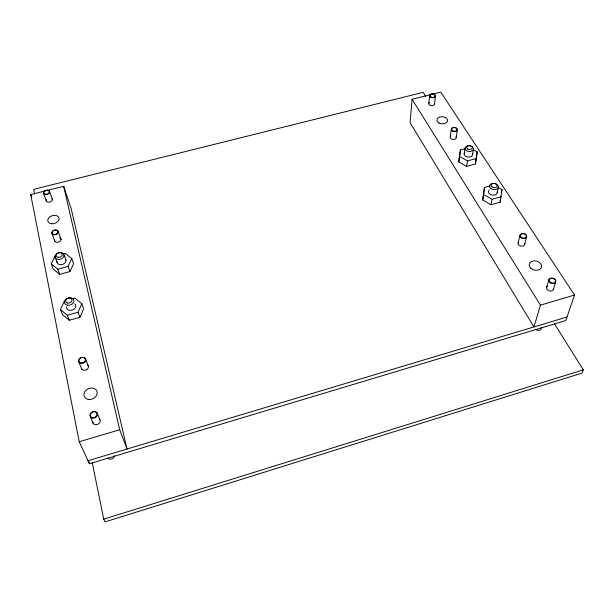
<?xml version="1.0" encoding="UTF-8"?>
<svg xmlns="http://www.w3.org/2000/svg" width="614" height="614" viewBox="0 0 614 614"><rect width="100%" height="100%" fill="white"/><g stroke="black" fill="none" stroke-linecap="round" stroke-linejoin="round"><path stroke-width="0.92" d="M412.094 99.284L410.075 122.631L533.942 326.94L540.45 305.143L412.094 99.284L440.775 92.123L574.543 295.042L565.786 320.546L89.421 463.77L79.229 441.742L30.7 194.569L63.672 186.334L71.201 208.76L127.029 449.026L119.692 429.754L63.672 186.334M489.972 185.965L484.523 187.439L482.704 200.003L491.023 204.7L500.141 202.206L500.402 199.527M500.141 202.206L501.968 189.603L498.622 187.761M428.802 103.183L429.608 95.569M434.428 104.771L435.387 96.198A2.916 1.903 3.3 0 0 431.335 94.103A2.916 1.903 3.3 0 0 430.767 97.365A2.916 1.903 3.3 0 0 435.387 96.198M482.704 200.003L484.523 187.439M464.867 148.742L460.469 149.893L458.719 161.996L466.625 166.348L475.443 164.007L477.201 151.865L473.233 149.724M475.443 164.007L477.201 151.865M450.277 136.784L451.298 129.209M456.24 137.475L457.315 129.899A3.032 2.034 4.9 0 0 453.055 127.643A3.032 2.034 4.9 0 0 452.549 131.135A3.032 2.034 4.9 0 0 457.315 129.899M458.719 161.996L460.469 149.893M464.199 153.653L465.051 148.097M466.625 166.348L467.5 160.86L476.372 158.519M472.588 154.644L473.501 149.095A4.252 2.901 6 0 0 467.484 145.863A4.252 2.901 6 0 0 466.847 150.852A4.252 2.901 6 0 0 473.501 149.095M491.023 204.7L492.098 199.274L501.277 196.764M497.217 192.719L498.361 187.086M501.4 192.335L501.968 189.603M518.109 243.021L519.912 235.622M524.64 244.541L526.674 236.513M546.721 287.022L548.916 279.7M553.421 289.347L555.693 282.033A3.592 2.656 14.4 0 0 551.502 278.157A3.592 2.656 14.4 0 0 549.722 282.425A3.592 2.656 14.4 0 0 555.693 282.033M554.312 323.509L583.3 369.843L581.995 373.105L105.063 521.877L103.743 519.16L92.292 462.802M64.34 301.013L60.456 309.533L62.467 314.568L69.267 320.247L79.92 317.331L83.657 308.788L81.8 303.73L74.954 298.143L73.181 298.627M79.92 317.331L78.032 312.303L81.8 303.73M55.007 256.061L51.215 263.928L53.218 269.086L59.696 274.312L69.95 271.595L73.603 263.698L71.754 258.525L65.222 253.382L63.518 253.828M69.95 271.595L68.054 266.438L71.754 258.525M103.743 519.16L583.3 369.843M88.009 460.73L566.998 317.024M79.229 441.742L119.692 429.754M540.45 305.143L574.543 295.042M60.456 309.533L67.294 315.228L78.032 312.303M51.215 263.928L57.731 269.17L68.054 266.438M459.533 156.509L467.5 160.86M483.717 194.561L492.098 199.274M425.763 96.375L423.184 92.346L33.67 189.342L34.614 194.039M90.312 416.676L93.305 423.737M97.142 412.961L100.044 420.045M78.899 362.076L81.777 369.183M67.294 315.228L69.267 320.247M85.461 358.653L88.539 366.489M57.731 269.17L59.696 274.312M55.06 257.136L57.079 262.477M30.7 194.569L31.721 197.248M51.845 233.243L54.83 241.271M64.017 254.787A4.636 3.346 -17.7 0 1 57.916 259.4A4.636 3.346 -17.7 0 1 56.688 253.728A4.636 3.346 -17.7 0 1 64.017 254.787L65.974 260.136M43.471 193.195L46.403 201.246M58.23 231.601A3.3 2.333 -16.9 0 1 53.871 234.817A3.3 2.333 -16.9 0 1 53.019 230.864A3.3 2.333 -16.9 0 1 58.23 231.601L61.147 239.637M49.634 191.652A3.177 2.164 -15.8 0 1 45.413 194.646A3.177 2.164 -15.8 0 1 44.622 190.985A3.177 2.164 -15.8 0 1 49.634 191.652L52.497 199.719M89.038 461.889L89.421 463.77M541.233 327.5A3.354 2.579 16.1 0 1 539.529 330.209A3.354 2.579 16.1 0 1 535.569 329.204M114.373 455.803A3.615 3.039 -27.8 0 1 111.533 459.034A3.615 3.039 -27.8 0 1 107.726 457.798M472.534 153.922A4.229 2.901 6.1 0 1 468.006 157.069A4.229 2.901 6.1 0 1 464.437 152.963M74.77 303.776A4.797 3.615 -19.4 0 1 72.498 309.993A4.797 3.615 -19.4 0 1 66.489 306.923M52.09 198.667A3.147 2.157 -16 0 1 49.312 202.152A3.147 2.157 -16 0 1 46.395 199.565M60.694 238.478A3.27 2.326 -17.1 0 1 58.253 242.139A3.27 2.326 -17.1 0 1 54.592 240.059M59.658 237.664A3.27 2.326 -17.1 0 1 60.264 238.009M87.679 364.992A3.669 2.893 -22.1 0 1 86.436 369.774A3.669 2.893 -22.1 0 1 81.416 368.27M99.322 418.932A3.845 3.154 -25.5 0 1 97.618 424.374A3.845 3.154 -25.5 0 1 92.768 421.657M434.497 103.566A2.886 1.903 3.4 0 1 430.936 105.577A2.886 1.903 3.4 0 1 429.324 102.538M455.949 136.692A3.001 2.034 5 0 1 454.905 139.163A3.001 2.034 5 0 1 451.075 138.726A3.001 2.034 5 0 1 450.791 136.093M524.671 243.489A3.385 2.464 11.3 0 1 520.779 246.084A3.385 2.464 11.3 0 1 518.592 242.077M553.529 288.826A3.554 2.648 14.6 0 1 548.571 290.622A3.554 2.648 14.6 0 1 547.642 286.101M65.614 259.246A4.605 3.339 -17.8 0 1 62.191 264.504A4.605 3.339 -17.8 0 1 57.025 261.503M497.171 191.806A4.413 3.108 8.2 0 1 491.967 195.083A4.413 3.108 8.2 0 1 489.243 190.064M467.814 149.079A2.84 1.934 5.9 0 0 472.258 147.905A2.84 1.934 5.9 0 0 468.244 145.756A2.84 1.934 5.9 0 0 467.814 149.079M88.339 399.415A6.831 5.495 -23.7 0 0 97.104 391.87A6.831 5.495 -23.7 0 0 86.29 390.051A6.831 5.495 -23.7 0 0 88.339 399.415M51.369 223.719A5.833 4.075 -16.5 0 0 59.074 218.085A5.833 4.075 -16.5 0 0 49.857 216.826A5.833 4.075 -16.5 0 0 51.369 223.719M530.834 268.295A6.301 4.643 12.9 0 0 541.364 267.597A6.301 4.643 12.9 0 0 534.073 260.858A6.301 4.643 12.9 0 0 530.834 268.295M439.102 123.061A5.349 3.577 4.2 0 0 447.56 120.881A5.349 3.577 4.2 0 0 440.069 116.929A5.349 3.577 4.2 0 0 439.102 123.061M67.509 305.212A4.835 3.623 -19.3 0 0 73.834 300.231A4.835 3.623 -19.3 0 0 66.182 299.056A4.835 3.623 -19.3 0 0 67.509 305.212M67.701 303.032A3.231 2.418 -19.2 0 0 71.922 299.709A3.231 2.418 -19.2 0 0 66.819 298.926A3.231 2.418 -19.2 0 0 67.701 303.032M490.617 188.36A4.444 3.116 8.1 0 0 498.131 187.869A4.444 3.116 8.1 0 0 493.119 183.417A4.444 3.116 8.1 0 0 490.617 188.36M491.921 186.74A2.963 2.08 8.1 0 0 496.941 186.41A2.963 2.08 8.1 0 0 493.595 183.44A2.963 2.08 8.1 0 0 491.921 186.74M58.092 257.289A3.093 2.226 -17.6 0 0 62.167 254.219A3.093 2.226 -17.6 0 0 57.279 253.505A3.093 2.226 -17.6 0 0 58.092 257.289M80.979 362.897A3.377 2.648 -21.8 0 0 85.346 359.267A3.377 2.648 -21.8 0 0 80.004 358.392A3.377 2.648 -21.8 0 0 80.979 362.897M80.933 363.35A3.715 2.909 -21.9 0 0 85.737 359.359A3.715 2.909 -21.9 0 0 79.866 358.392A3.715 2.909 -21.9 0 0 80.933 363.35M53.902 234.41A3.001 2.118 -16.9 0 0 57.877 231.486A3.001 2.118 -16.9 0 0 53.134 230.81A3.001 2.118 -16.9 0 0 53.902 234.41M92.507 417.612A3.538 2.886 -25.1 0 0 97.035 413.659A3.538 2.886 -25.1 0 0 91.448 412.685A3.538 2.886 -25.1 0 0 92.507 417.612M92.461 418.08A3.891 3.17 -25.1 0 0 97.442 413.729A3.891 3.17 -25.1 0 0 91.294 412.662A3.891 3.17 -25.1 0 0 92.461 418.08M45.444 194.247A2.886 1.965 -15.8 0 0 49.281 191.53A2.886 1.965 -15.8 0 0 44.73 190.916A2.886 1.965 -15.8 0 0 45.444 194.247M550.014 282.087A3.27 2.418 14.4 0 0 555.447 281.734A3.27 2.418 14.4 0 0 551.633 278.203A3.27 2.418 14.4 0 0 550.014 282.087M521.056 237.181A3.108 2.249 11.1 0 0 526.267 236.851A3.108 2.249 11.1 0 0 522.698 233.604A3.108 2.249 11.1 0 0 521.056 237.181M520.779 237.511A3.415 2.471 11.1 0 0 526.513 237.142A3.415 2.471 11.1 0 0 522.591 233.573A3.415 2.471 11.1 0 0 520.779 237.511M452.733 130.79A2.755 1.85 4.9 0 0 457.069 129.669A2.755 1.85 4.9 0 0 453.201 127.612A2.755 1.85 4.9 0 0 452.733 130.79M430.944 97.02A2.648 1.735 3.3 0 0 435.149 95.968A2.648 1.735 3.3 0 0 431.465 94.057A2.648 1.735 3.3 0 0 430.944 97.02"/></g></svg>
